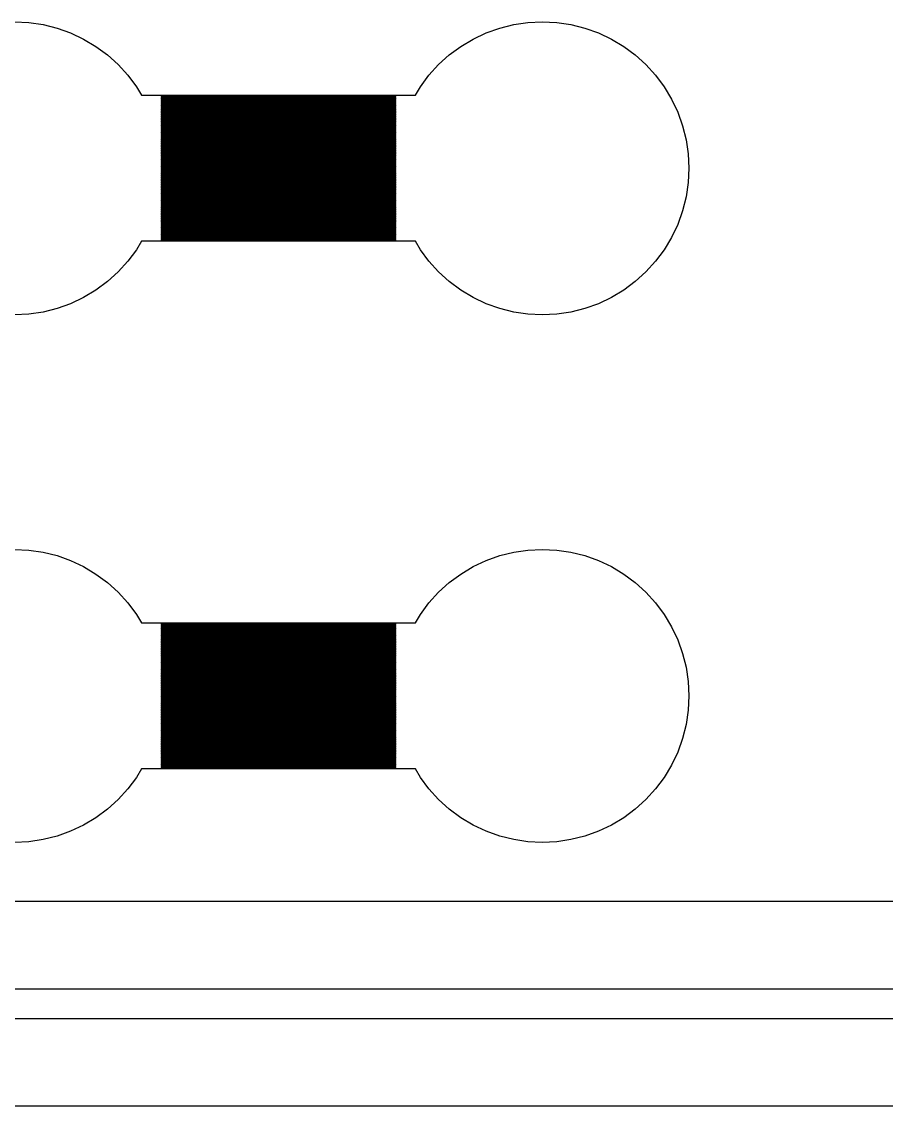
# Model space of a CAD drawing. Extents: x -16 to 132, y -40 to 113.
# Drawn here: x 41.54 to 56.62, y -2.56 to 16.36 of the extents above; entities that cross this region are included whole.
import ezdxf

# ---------------------------------------------------------------- set-up
doc = ezdxf.new("R2010")
doc.units = 0

msp = doc.modelspace()

# ---------------------------------------------------------------- linework, layer by layer
for p, q in [((41.4153, 16.3616), (41.6659, 16.3493)), ((41.6659, 16.3493), (41.914, 16.3125)), ((41.914, 16.3125), (42.1574, 16.2515)), ((49.8766, 16.2515), (50.1199, 16.3125)), ((50.1199, 16.3125), (50.3681, 16.3493)), ((50.3681, 16.3493), (50.6187, 16.3616)), ((50.6187, 16.3616), (50.8693, 16.3493)), ((50.8693, 16.3493), (51.1174, 16.3125)), ((51.1174, 16.3125), (51.3608, 16.2515)), ((42.1574, 16.2515), (42.3936, 16.167)), ((42.3936, 16.167), (42.6204, 16.0597)), ((49.4136, 16.0597), (49.6404, 16.167)), ((49.6404, 16.167), (49.8766, 16.2515)), ((51.3608, 16.2515), (51.597, 16.167)), ((51.597, 16.167), (51.8238, 16.0597)), ((42.6204, 16.0597), (42.8356, 15.9307)), ((42.8356, 15.9307), (43.0371, 15.7813)), ((48.9969, 15.7813), (49.1984, 15.9307)), ((49.1984, 15.9307), (49.4136, 16.0597)), ((51.8238, 16.0597), (52.039, 15.9307)), ((52.039, 15.9307), (52.2405, 15.7813)), ((43.0371, 15.7813), (43.223, 15.6128)), ((48.811, 15.6128), (48.9969, 15.7813)), ((52.2405, 15.7813), (52.4264, 15.6128)), ((43.223, 15.6128), (43.3915, 15.4269)), ((48.6425, 15.4269), (48.811, 15.6128)), ((52.4264, 15.6128), (52.5949, 15.4269)), ((43.3915, 15.4269), (43.5409, 15.2254)), ((48.493, 15.2254), (48.6425, 15.4269)), ((52.5949, 15.4269), (52.7443, 15.2254)), ((43.5409, 15.2254), (43.6292, 15.0782)), ((48.4048, 15.0782), (48.493, 15.2254)), ((52.7443, 15.2254), (52.8733, 15.0102)), ((43.6292, 15.0782), (48.4048, 15.0782)), ((48.0622, 15.068), (43.9718, 15.068)), ((43.9718, 15.068), (43.9718, 15.0578)), ((43.9718, 15.0578), (48.0622, 15.0578)), ((48.0622, 15.0475), (43.9718, 15.0475)), ((43.9718, 15.0475), (43.9718, 15.0373)), ((43.9718, 15.0373), (48.0622, 15.0373)), ((48.0622, 15.0271), (43.9718, 15.0271)), ((43.9718, 15.0271), (43.9718, 15.0169)), ((43.9718, 15.0169), (48.0622, 15.0169)), ((48.0622, 15.0066), (43.9718, 15.0066)), ((43.9718, 15.0066), (43.9718, 14.9964)), ((43.9718, 14.9964), (48.0622, 14.9964)), ((48.0622, 14.9862), (43.9718, 14.9862)), ((43.9718, 14.9862), (43.9718, 14.976)), ((43.9718, 14.976), (48.0622, 14.976)), ((48.0622, 14.9657), (43.9718, 14.9657)), ((43.9718, 14.9657), (43.9718, 14.9555)), ((43.9718, 14.9555), (48.0622, 14.9555)), ((48.0622, 14.9453), (43.9718, 14.9453)), ((43.9718, 14.9453), (43.9718, 14.9351)), ((48.0622, 15.0578), (48.0622, 15.068)), ((48.0622, 15.0373), (48.0622, 15.0475)), ((48.0622, 15.0169), (48.0622, 15.0271)), ((48.0622, 14.9964), (48.0622, 15.0066)), ((48.0622, 14.976), (48.0622, 14.9862)), ((48.0622, 14.9555), (48.0622, 14.9657)), ((48.0622, 14.9351), (48.0622, 14.9453)), ((52.8733, 15.0102), (52.9806, 14.7834)), ((43.9718, 14.9351), (48.0622, 14.9351)), ((48.0622, 14.9248), (43.9718, 14.9248)), ((43.9718, 14.9248), (43.9718, 14.9146)), ((43.9718, 14.9146), (48.0622, 14.9146)), ((48.0622, 14.9044), (43.9718, 14.9044)), ((43.9718, 14.9044), (43.9718, 14.8941)), ((43.9718, 14.8941), (48.0622, 14.8941)), ((48.0622, 14.8839), (43.9718, 14.8839)), ((43.9718, 14.8839), (43.9718, 14.8737)), ((43.9718, 14.8737), (48.0622, 14.8737)), ((48.0622, 14.8635), (43.9718, 14.8635)), ((43.9718, 14.8635), (43.9718, 14.8533)), ((43.9718, 14.8533), (48.0622, 14.8533)), ((48.0622, 14.843), (43.9718, 14.843)), ((43.9718, 14.843), (43.9718, 14.8328)), ((43.9718, 14.8328), (48.0622, 14.8328)), ((48.0622, 14.8226), (43.9718, 14.8226)), ((43.9718, 14.8226), (43.9718, 14.8123)), ((43.9718, 14.8123), (48.0622, 14.8123)), ((48.0622, 14.8021), (43.9718, 14.8021)), ((43.9718, 14.8021), (43.9718, 14.7919)), ((43.9718, 14.7919), (48.0622, 14.7919)), ((48.0622, 14.7817), (43.9718, 14.7817)), ((43.9718, 14.7817), (43.9718, 14.7714)), ((43.9718, 14.7714), (48.0622, 14.7714)), ((48.0622, 14.7612), (43.9718, 14.7612)), ((43.9718, 14.7612), (43.9718, 14.751)), ((48.0622, 14.9146), (48.0622, 14.9248)), ((48.0622, 14.8941), (48.0622, 14.9044)), ((48.0622, 14.8737), (48.0622, 14.8839)), ((48.0622, 14.8533), (48.0622, 14.8635)), ((48.0622, 14.8328), (48.0622, 14.843)), ((48.0622, 14.8123), (48.0622, 14.8226)), ((48.0622, 14.7919), (48.0622, 14.8021)), ((48.0622, 14.7714), (48.0622, 14.7817)), ((48.0622, 14.751), (48.0622, 14.7612)), ((52.9806, 14.7834), (53.0651, 14.5472)), ((43.9718, 14.751), (48.0622, 14.751)), ((48.0622, 14.7408), (43.9718, 14.7408)), ((43.9718, 14.7408), (43.9718, 14.7305)), ((43.9718, 14.7305), (48.0622, 14.7305)), ((48.0622, 14.7203), (43.9718, 14.7203)), ((43.9718, 14.7203), (43.9718, 14.7101)), ((43.9718, 14.7101), (48.0622, 14.7101)), ((48.0622, 14.6999), (43.9718, 14.6999)), ((43.9718, 14.6999), (43.9718, 14.6896)), ((43.9718, 14.6896), (48.0622, 14.6896)), ((48.0622, 14.6794), (43.9718, 14.6794)), ((43.9718, 14.6794), (43.9718, 14.6692)), ((43.9718, 14.6692), (48.0622, 14.6692)), ((48.0622, 14.659), (43.9718, 14.659)), ((43.9718, 14.659), (43.9718, 14.6487)), ((43.9718, 14.6487), (48.0622, 14.6487)), ((48.0622, 14.6385), (43.9718, 14.6385)), ((43.9718, 14.6385), (43.9718, 14.6283)), ((43.9718, 14.6283), (48.0622, 14.6283)), ((48.0622, 14.6181), (43.9718, 14.6181)), ((43.9718, 14.6181), (43.9718, 14.6078)), ((43.9718, 14.6078), (48.0622, 14.6078)), ((48.0622, 14.5976), (43.9718, 14.5976)), ((43.9718, 14.5976), (43.9718, 14.5874)), ((43.9718, 14.5874), (48.0622, 14.5874)), ((48.0622, 14.5771), (43.9718, 14.5771)), ((43.9718, 14.5771), (43.9718, 14.5669)), ((48.0622, 14.7305), (48.0622, 14.7408)), ((48.0622, 14.7101), (48.0622, 14.7203)), ((48.0622, 14.6896), (48.0622, 14.6999)), ((48.0622, 14.6692), (48.0622, 14.6794)), ((48.0622, 14.6487), (48.0622, 14.659)), ((48.0622, 14.6283), (48.0622, 14.6385)), ((48.0622, 14.6078), (48.0622, 14.6181)), ((48.0622, 14.5874), (48.0622, 14.5976)), ((48.0622, 14.5669), (48.0622, 14.5771)), ((43.9718, 14.5669), (48.0622, 14.5669)), ((48.0622, 14.5567), (43.9718, 14.5567)), ((43.9718, 14.5567), (43.9718, 14.5465)), ((43.9718, 14.5465), (48.0622, 14.5465)), ((48.0622, 14.5363), (43.9718, 14.5363)), ((43.9718, 14.5363), (43.9718, 14.526)), ((43.9718, 14.526), (48.0622, 14.526)), ((48.0622, 14.5158), (43.9718, 14.5158)), ((43.9718, 14.5158), (43.9718, 14.5056)), ((43.9718, 14.5056), (48.0622, 14.5056)), ((48.0622, 14.4953), (43.9718, 14.4953)), ((43.9718, 14.4953), (43.9718, 14.4851)), ((43.9718, 14.4851), (48.0622, 14.4851)), ((48.0622, 14.4749), (43.9718, 14.4749)), ((43.9718, 14.4749), (43.9718, 14.4647)), ((43.9718, 14.4647), (48.0622, 14.4647)), ((48.0622, 14.4544), (43.9718, 14.4544)), ((43.9718, 14.4544), (43.9718, 14.4442)), ((43.9718, 14.4442), (48.0622, 14.4442)), ((48.0622, 14.434), (43.9718, 14.434)), ((43.9718, 14.434), (43.9718, 14.4238)), ((43.9718, 14.4238), (48.0622, 14.4238)), ((48.0622, 14.4135), (43.9718, 14.4135)), ((43.9718, 14.4135), (43.9718, 14.4033)), ((43.9718, 14.4033), (48.0622, 14.4033)), ((48.0622, 14.3931), (43.9718, 14.3931)), ((43.9718, 14.3931), (43.9718, 14.3828)), ((43.9718, 14.3828), (48.0622, 14.3828)), ((48.0622, 14.5465), (48.0622, 14.5567)), ((48.0622, 14.526), (48.0622, 14.5363)), ((48.0622, 14.5056), (48.0622, 14.5158)), ((48.0622, 14.4851), (48.0622, 14.4953)), ((48.0622, 14.4647), (48.0622, 14.4749)), ((48.0622, 14.4442), (48.0622, 14.4544)), ((48.0622, 14.4238), (48.0622, 14.434)), ((48.0622, 14.4033), (48.0622, 14.4135)), ((48.0622, 14.3828), (48.0622, 14.3931)), ((53.0651, 14.5472), (53.1261, 14.3038)), ((48.0622, 14.3726), (43.9718, 14.3726)), ((43.9718, 14.3726), (43.9718, 14.3624)), ((43.9718, 14.3624), (48.0622, 14.3624)), ((48.0622, 14.3522), (43.9718, 14.3522)), ((43.9718, 14.3522), (43.9718, 14.3419)), ((43.9718, 14.3419), (48.0622, 14.3419)), ((48.0622, 14.3317), (43.9718, 14.3317)), ((43.9718, 14.3317), (43.9718, 14.3215)), ((43.9718, 14.3215), (48.0622, 14.3215)), ((48.0622, 14.3113), (43.9718, 14.3113)), ((43.9718, 14.3113), (43.9718, 14.301)), ((43.9718, 14.301), (48.0622, 14.301)), ((48.0622, 14.2908), (43.9718, 14.2908)), ((43.9718, 14.2908), (43.9718, 14.2806)), ((43.9718, 14.2806), (48.0622, 14.2806)), ((48.0622, 14.2704), (43.9718, 14.2704)), ((43.9718, 14.2704), (43.9718, 14.2601)), ((43.9718, 14.2601), (48.0622, 14.2601)), ((48.0622, 14.2499), (43.9718, 14.2499)), ((43.9718, 14.2499), (43.9718, 14.2397)), ((43.9718, 14.2397), (48.0622, 14.2397)), ((48.0622, 14.2295), (43.9718, 14.2295)), ((43.9718, 14.2295), (43.9718, 14.2192)), ((43.9718, 14.2192), (48.0622, 14.2192)), ((48.0622, 14.209), (43.9718, 14.209)), ((43.9718, 14.209), (43.9718, 14.1988)), ((43.9718, 14.1988), (48.0622, 14.1988)), ((48.0622, 14.1886), (43.9718, 14.1886)), ((43.9718, 14.1886), (43.9718, 14.1783)), ((48.0622, 14.3624), (48.0622, 14.3726)), ((48.0622, 14.3419), (48.0622, 14.3522)), ((48.0622, 14.3215), (48.0622, 14.3317)), ((48.0622, 14.301), (48.0622, 14.3113)), ((48.0622, 14.2806), (48.0622, 14.2908)), ((48.0622, 14.2601), (48.0622, 14.2704)), ((48.0622, 14.2397), (48.0622, 14.2499)), ((48.0622, 14.2192), (48.0622, 14.2295)), ((48.0622, 14.1988), (48.0622, 14.209)), ((48.0622, 14.1783), (48.0622, 14.1886)), ((53.1261, 14.3038), (53.1629, 14.0557)), ((43.9718, 14.1783), (48.0622, 14.1783)), ((48.0622, 14.1681), (43.9718, 14.1681)), ((43.9718, 14.1681), (43.9718, 14.1579)), ((43.9718, 14.1579), (48.0622, 14.1579)), ((48.0622, 14.1477), (43.9718, 14.1477)), ((43.9718, 14.1477), (43.9718, 14.1374)), ((43.9718, 14.1374), (48.0622, 14.1374)), ((48.0622, 14.1272), (43.9718, 14.1272)), ((43.9718, 14.1272), (43.9718, 14.117)), ((43.9718, 14.117), (48.0622, 14.117)), ((48.0622, 14.1068), (43.9718, 14.1068)), ((43.9718, 14.1068), (43.9718, 14.0965)), ((43.9718, 14.0965), (48.0622, 14.0965)), ((48.0622, 14.0863), (43.9718, 14.0863)), ((43.9718, 14.0863), (43.9718, 14.0761)), ((43.9718, 14.0761), (48.0622, 14.0761)), ((48.0622, 14.0658), (43.9718, 14.0658)), ((43.9718, 14.0658), (43.9718, 14.0556)), ((43.9718, 14.0556), (48.0622, 14.0556)), ((48.0622, 14.0454), (43.9718, 14.0454)), ((43.9718, 14.0454), (43.9718, 14.0352)), ((43.9718, 14.0352), (48.0622, 14.0352)), ((48.0622, 14.0249), (43.9718, 14.0249)), ((43.9718, 14.0249), (43.9718, 14.0147)), ((43.9718, 14.0147), (48.0622, 14.0147)), ((48.0622, 14.0045), (43.9718, 14.0045)), ((43.9718, 14.0045), (43.9718, 13.9943)), ((48.0622, 14.1579), (48.0622, 14.1681)), ((48.0622, 14.1374), (48.0622, 14.1477)), ((48.0622, 14.117), (48.0622, 14.1272)), ((48.0622, 14.0965), (48.0622, 14.1068)), ((48.0622, 14.0761), (48.0622, 14.0863)), ((48.0622, 14.0556), (48.0622, 14.0658)), ((48.0622, 14.0352), (48.0622, 14.0454)), ((48.0622, 14.0147), (48.0622, 14.0249)), ((48.0622, 13.9943), (48.0622, 14.0045)), ((53.1629, 14.0557), (53.1752, 13.8051)), ((43.9718, 13.9943), (48.0622, 13.9943)), ((48.0622, 13.984), (43.9718, 13.984)), ((43.9718, 13.984), (43.9718, 13.9738)), ((43.9718, 13.9738), (48.0622, 13.9738)), ((48.0622, 13.9636), (43.9718, 13.9636)), ((43.9718, 13.9636), (43.9718, 13.9534)), ((43.9718, 13.9534), (48.0622, 13.9534)), ((48.0622, 13.9431), (43.9718, 13.9431)), ((43.9718, 13.9431), (43.9718, 13.9329)), ((43.9718, 13.9329), (48.0622, 13.9329)), ((48.0622, 13.9227), (43.9718, 13.9227)), ((43.9718, 13.9227), (43.9718, 13.9125)), ((43.9718, 13.9125), (48.0622, 13.9125)), ((48.0622, 13.9022), (43.9718, 13.9022)), ((43.9718, 13.9022), (43.9718, 13.892)), ((43.9718, 13.892), (48.0622, 13.892)), ((48.0622, 13.8818), (43.9718, 13.8818)), ((43.9718, 13.8818), (43.9718, 13.8716)), ((43.9718, 13.8716), (48.0622, 13.8716)), ((48.0622, 13.8613), (43.9718, 13.8613)), ((43.9718, 13.8613), (43.9718, 13.8511)), ((43.9718, 13.8511), (48.0622, 13.8511)), ((48.0622, 13.8409), (43.9718, 13.8409)), ((43.9718, 13.8409), (43.9718, 13.8307)), ((43.9718, 13.8307), (48.0622, 13.8307)), ((48.0622, 13.8204), (43.9718, 13.8204)), ((43.9718, 13.8204), (43.9718, 13.8102)), ((48.0622, 13.9738), (48.0622, 13.984)), ((48.0622, 13.9534), (48.0622, 13.9636)), ((48.0622, 13.9329), (48.0622, 13.9431)), ((48.0622, 13.9125), (48.0622, 13.9227)), ((48.0622, 13.892), (48.0622, 13.9022)), ((48.0622, 13.8716), (48.0622, 13.8818)), ((48.0622, 13.8511), (48.0622, 13.8613)), ((48.0622, 13.8307), (48.0622, 13.8409)), ((48.0622, 13.8102), (48.0622, 13.8204)), ((43.9718, 13.8102), (48.0622, 13.8102)), ((48.0622, 13.8), (43.9718, 13.8)), ((43.9718, 13.8), (43.9718, 13.7897)), ((43.9718, 13.7897), (48.0622, 13.7897)), ((48.0622, 13.7795), (43.9718, 13.7795)), ((43.9718, 13.7795), (43.9718, 13.7693)), ((43.9718, 13.7693), (48.0622, 13.7693)), ((48.0622, 13.7591), (43.9718, 13.7591)), ((43.9718, 13.7591), (43.9718, 13.7489)), ((43.9718, 13.7489), (48.0622, 13.7489)), ((48.0622, 13.7386), (43.9718, 13.7386)), ((43.9718, 13.7386), (43.9718, 13.7284)), ((43.9718, 13.7284), (48.0622, 13.7284)), ((48.0622, 13.7182), (43.9718, 13.7182)), ((43.9718, 13.7182), (43.9718, 13.708)), ((43.9718, 13.708), (48.0622, 13.708)), ((48.0622, 13.6977), (43.9718, 13.6977)), ((43.9718, 13.6977), (43.9718, 13.6875)), ((43.9718, 13.6875), (48.0622, 13.6875)), ((48.0622, 13.6773), (43.9718, 13.6773)), ((43.9718, 13.6773), (43.9718, 13.6671)), ((43.9718, 13.6671), (48.0622, 13.6671)), ((48.0622, 13.6568), (43.9718, 13.6568)), ((43.9718, 13.6568), (43.9718, 13.6466)), ((43.9718, 13.6466), (48.0622, 13.6466)), ((48.0622, 13.6364), (43.9718, 13.6364)), ((43.9718, 13.6364), (43.9718, 13.6261)), ((43.9718, 13.6261), (48.0622, 13.6261)), ((48.0622, 13.7897), (48.0622, 13.8)), ((48.0622, 13.7693), (48.0622, 13.7795)), ((48.0622, 13.7489), (48.0622, 13.7591)), ((48.0622, 13.7284), (48.0622, 13.7386)), ((48.0622, 13.708), (48.0622, 13.7182)), ((48.0622, 13.6875), (48.0622, 13.6977)), ((48.0622, 13.6671), (48.0622, 13.6773)), ((48.0622, 13.6466), (48.0622, 13.6568)), ((48.0622, 13.6261), (48.0622, 13.6364)), ((53.1752, 13.8051), (53.1629, 13.5545)), ((48.0622, 13.6159), (43.9718, 13.6159)), ((43.9718, 13.6159), (43.9718, 13.6057)), ((43.9718, 13.6057), (48.0622, 13.6057)), ((48.0622, 13.5955), (43.9718, 13.5955)), ((43.9718, 13.5955), (43.9718, 13.5852)), ((43.9718, 13.5852), (48.0622, 13.5852)), ((48.0622, 13.575), (43.9718, 13.575)), ((43.9718, 13.575), (43.9718, 13.5648)), ((43.9718, 13.5648), (48.0622, 13.5648)), ((48.0622, 13.5546), (43.9718, 13.5546)), ((43.9718, 13.5546), (43.9718, 13.5443)), ((43.9718, 13.5443), (48.0622, 13.5443)), ((48.0622, 13.5341), (43.9718, 13.5341)), ((43.9718, 13.5341), (43.9718, 13.5239)), ((43.9718, 13.5239), (48.0622, 13.5239)), ((48.0622, 13.5137), (43.9718, 13.5137)), ((43.9718, 13.5137), (43.9718, 13.5034)), ((43.9718, 13.5034), (48.0622, 13.5034)), ((48.0622, 13.4932), (43.9718, 13.4932)), ((43.9718, 13.4932), (43.9718, 13.483)), ((43.9718, 13.483), (48.0622, 13.483)), ((48.0622, 13.4727), (43.9718, 13.4727)), ((43.9718, 13.4727), (43.9718, 13.4625)), ((43.9718, 13.4625), (48.0622, 13.4625)), ((48.0622, 13.4523), (43.9718, 13.4523)), ((43.9718, 13.4523), (43.9718, 13.4421)), ((43.9718, 13.4421), (48.0622, 13.4421)), ((48.0622, 13.4319), (43.9718, 13.4319)), ((43.9718, 13.4319), (43.9718, 13.4216)), ((48.0622, 13.6057), (48.0622, 13.6159)), ((48.0622, 13.5852), (48.0622, 13.5955)), ((48.0622, 13.5648), (48.0622, 13.575)), ((48.0622, 13.5443), (48.0622, 13.5546)), ((48.0622, 13.5239), (48.0622, 13.5341)), ((48.0622, 13.5034), (48.0622, 13.5137)), ((48.0622, 13.483), (48.0622, 13.4932)), ((48.0622, 13.4625), (48.0622, 13.4727)), ((48.0622, 13.4421), (48.0622, 13.4523)), ((48.0622, 13.4216), (48.0622, 13.4319)), ((53.1629, 13.5545), (53.1261, 13.3064)), ((43.9718, 13.4216), (48.0622, 13.4216)), ((48.0622, 13.4114), (43.9718, 13.4114)), ((43.9718, 13.4114), (43.9718, 13.4012)), ((43.9718, 13.4012), (48.0622, 13.4012)), ((48.0622, 13.3909), (43.9718, 13.3909)), ((43.9718, 13.3909), (43.9718, 13.3807)), ((43.9718, 13.3807), (48.0622, 13.3807)), ((48.0622, 13.3705), (43.9718, 13.3705)), ((43.9718, 13.3705), (43.9718, 13.3603)), ((43.9718, 13.3603), (48.0622, 13.3603)), ((48.0622, 13.35), (43.9718, 13.35)), ((43.9718, 13.35), (43.9718, 13.3398)), ((43.9718, 13.3398), (48.0622, 13.3398)), ((48.0622, 13.3296), (43.9718, 13.3296)), ((43.9718, 13.3296), (43.9718, 13.3194)), ((43.9718, 13.3194), (48.0622, 13.3194)), ((48.0622, 13.3091), (43.9718, 13.3091)), ((43.9718, 13.3091), (43.9718, 13.2989)), ((43.9718, 13.2989), (48.0622, 13.2989)), ((48.0622, 13.2887), (43.9718, 13.2887)), ((43.9718, 13.2887), (43.9718, 13.2785)), ((43.9718, 13.2785), (48.0622, 13.2785)), ((48.0622, 13.2682), (43.9718, 13.2682)), ((43.9718, 13.2682), (43.9718, 13.258)), ((43.9718, 13.258), (48.0622, 13.258)), ((48.0622, 13.2478), (43.9718, 13.2478)), ((43.9718, 13.2478), (43.9718, 13.2376)), ((48.0622, 13.4012), (48.0622, 13.4114)), ((48.0622, 13.3807), (48.0622, 13.3909)), ((48.0622, 13.3603), (48.0622, 13.3705)), ((48.0622, 13.3398), (48.0622, 13.35)), ((48.0622, 13.3194), (48.0622, 13.3296)), ((48.0622, 13.2989), (48.0622, 13.3091)), ((48.0622, 13.2785), (48.0622, 13.2887)), ((48.0622, 13.258), (48.0622, 13.2682)), ((48.0622, 13.2376), (48.0622, 13.2478)), ((53.1261, 13.3064), (53.0651, 13.063)), ((43.9718, 13.2376), (48.0622, 13.2376)), ((48.0622, 13.2273), (43.9718, 13.2273)), ((43.9718, 13.2273), (43.9718, 13.2171)), ((43.9718, 13.2171), (48.0622, 13.2171)), ((48.0622, 13.2069), (43.9718, 13.2069)), ((43.9718, 13.2069), (43.9718, 13.1967)), ((43.9718, 13.1967), (48.0622, 13.1967)), ((48.0622, 13.1864), (43.9718, 13.1864)), ((43.9718, 13.1864), (43.9718, 13.1762)), ((43.9718, 13.1762), (48.0622, 13.1762)), ((48.0622, 13.166), (43.9718, 13.166)), ((43.9718, 13.166), (43.9718, 13.1557)), ((43.9718, 13.1557), (48.0622, 13.1557)), ((48.0622, 13.1455), (43.9718, 13.1455)), ((43.9718, 13.1455), (43.9718, 13.1353)), ((43.9718, 13.1353), (48.0622, 13.1353)), ((48.0622, 13.1251), (43.9718, 13.1251)), ((43.9718, 13.1251), (43.9718, 13.1149)), ((43.9718, 13.1149), (48.0622, 13.1149)), ((48.0622, 13.1046), (43.9718, 13.1046)), ((43.9718, 13.1046), (43.9718, 13.0944)), ((43.9718, 13.0944), (48.0622, 13.0944)), ((48.0622, 13.0842), (43.9718, 13.0842)), ((43.9718, 13.0842), (43.9718, 13.0739)), ((43.9718, 13.0739), (48.0622, 13.0739)), ((48.0622, 13.0637), (43.9718, 13.0637)), ((43.9718, 13.0637), (43.9718, 13.0535)), ((43.9718, 13.0535), (48.0622, 13.0535)), ((48.0622, 13.2171), (48.0622, 13.2273)), ((48.0622, 13.1967), (48.0622, 13.2069)), ((48.0622, 13.1762), (48.0622, 13.1864)), ((48.0622, 13.1557), (48.0622, 13.166)), ((48.0622, 13.1353), (48.0622, 13.1455)), ((48.0622, 13.1149), (48.0622, 13.1251)), ((48.0622, 13.0944), (48.0622, 13.1046)), ((48.0622, 13.0739), (48.0622, 13.0842)), ((48.0622, 13.0535), (48.0622, 13.0637)), ((53.0651, 13.063), (52.9806, 12.8268)), ((48.0622, 13.0433), (43.9718, 13.0433)), ((43.9718, 13.0433), (43.9718, 13.033)), ((43.9718, 13.033), (48.0622, 13.033)), ((48.0622, 13.0228), (43.9718, 13.0228)), ((43.9718, 13.0228), (43.9718, 13.0126)), ((43.9718, 13.0126), (48.0622, 13.0126)), ((48.0622, 13.0024), (43.9718, 13.0024)), ((43.9718, 13.0024), (43.9718, 12.9921)), ((43.9718, 12.9921), (48.0622, 12.9921)), ((48.0622, 12.9819), (43.9718, 12.9819)), ((43.9718, 12.9819), (43.9718, 12.9717)), ((43.9718, 12.9717), (48.0622, 12.9717)), ((48.0622, 12.9615), (43.9718, 12.9615)), ((43.9718, 12.9615), (43.9718, 12.9512)), ((43.9718, 12.9512), (48.0622, 12.9512)), ((48.0622, 12.941), (43.9718, 12.941)), ((43.9718, 12.941), (43.9718, 12.9308)), ((43.9718, 12.9308), (48.0622, 12.9308)), ((48.0622, 12.9205), (43.9718, 12.9205)), ((43.9718, 12.9205), (43.9718, 12.9103)), ((43.9718, 12.9103), (48.0622, 12.9103)), ((48.0622, 12.9001), (43.9718, 12.9001)), ((43.9718, 12.9001), (43.9718, 12.8899)), ((43.9718, 12.8899), (48.0622, 12.8899)), ((48.0622, 12.8796), (43.9718, 12.8796)), ((43.9718, 12.8796), (43.9718, 12.8694)), ((43.9718, 12.8694), (48.0622, 12.8694)), ((48.0622, 13.033), (48.0622, 13.0433)), ((48.0622, 13.0126), (48.0622, 13.0228)), ((48.0622, 12.9921), (48.0622, 13.0024)), ((48.0622, 12.9717), (48.0622, 12.9819)), ((48.0622, 12.9512), (48.0622, 12.9615)), ((48.0622, 12.9308), (48.0622, 12.941)), ((48.0622, 12.9103), (48.0622, 12.9205)), ((48.0622, 12.8899), (48.0622, 12.9001)), ((48.0622, 12.8694), (48.0622, 12.8796)), ((48.0622, 12.8592), (43.9718, 12.8592)), ((43.9718, 12.8592), (43.9718, 12.849)), ((43.9718, 12.849), (48.0622, 12.849)), ((48.0622, 12.8387), (43.9718, 12.8387)), ((43.9718, 12.8387), (43.9718, 12.8285)), ((43.9718, 12.8285), (48.0622, 12.8285)), ((48.0622, 12.8183), (43.9718, 12.8183)), ((43.9718, 12.8183), (43.9718, 12.8081)), ((43.9718, 12.8081), (48.0622, 12.8081)), ((48.0622, 12.7979), (43.9718, 12.7979)), ((43.9718, 12.7979), (43.9718, 12.7876)), ((43.9718, 12.7876), (48.0622, 12.7876)), ((48.0622, 12.7774), (43.9718, 12.7774)), ((43.9718, 12.7774), (43.9718, 12.7672)), ((43.9718, 12.7672), (48.0622, 12.7672)), ((48.0622, 12.7569), (43.9718, 12.7569)), ((43.9718, 12.7569), (43.9718, 12.7467)), ((43.9718, 12.7467), (48.0622, 12.7467)), ((48.0622, 12.7365), (43.9718, 12.7365)), ((43.9718, 12.7365), (43.9718, 12.7263)), ((43.9718, 12.7263), (48.0622, 12.7263)), ((48.0622, 12.716), (43.9718, 12.716)), ((43.9718, 12.716), (43.9718, 12.7058)), ((43.9718, 12.7058), (48.0622, 12.7058)), ((48.0622, 12.6956), (43.9718, 12.6956)), ((43.9718, 12.6956), (43.9718, 12.6854)), ((43.9718, 12.6854), (48.0622, 12.6854)), ((48.0622, 12.849), (48.0622, 12.8592)), ((48.0622, 12.8285), (48.0622, 12.8387)), ((48.0622, 12.8081), (48.0622, 12.8183)), ((48.0622, 12.7876), (48.0622, 12.7979)), ((48.0622, 12.7672), (48.0622, 12.7774)), ((48.0622, 12.7467), (48.0622, 12.7569)), ((48.0622, 12.7263), (48.0622, 12.7365)), ((48.0622, 12.7058), (48.0622, 12.716)), ((48.0622, 12.6854), (48.0622, 12.6956)), ((52.9806, 12.8268), (52.8733, 12.6)), ((43.6292, 12.532), (43.5409, 12.3848)), ((48.4048, 12.532), (43.6292, 12.532)), ((48.0622, 12.6751), (43.9718, 12.6751)), ((43.9718, 12.6751), (43.9718, 12.6649)), ((43.9718, 12.6649), (48.0622, 12.6649)), ((48.0622, 12.6547), (43.9718, 12.6547)), ((43.9718, 12.6547), (43.9718, 12.6444)), ((43.9718, 12.6444), (48.0622, 12.6444)), ((48.0622, 12.6342), (43.9718, 12.6342)), ((43.9718, 12.6342), (43.9718, 12.624)), ((43.9718, 12.624), (48.0622, 12.624)), ((48.0622, 12.6138), (43.9718, 12.6138)), ((43.9718, 12.6138), (43.9718, 12.6035)), ((43.9718, 12.6035), (48.0622, 12.6035)), ((48.0622, 12.5933), (43.9718, 12.5933)), ((43.9718, 12.5933), (43.9718, 12.5831)), ((43.9718, 12.5831), (48.0622, 12.5831)), ((48.0622, 12.5729), (43.9718, 12.5729)), ((43.9718, 12.5729), (43.9718, 12.5626)), ((43.9718, 12.5626), (48.0622, 12.5626)), ((48.0622, 12.5524), (43.9718, 12.5524)), ((43.9718, 12.5524), (43.9718, 12.5422)), ((43.9718, 12.5422), (48.0622, 12.5422)), ((48.0622, 12.6649), (48.0622, 12.6751)), ((48.0622, 12.6444), (48.0622, 12.6547)), ((48.0622, 12.624), (48.0622, 12.6342)), ((48.0622, 12.6035), (48.0622, 12.6138)), ((48.0622, 12.5831), (48.0622, 12.5933)), ((48.0622, 12.5626), (48.0622, 12.5729)), ((48.0622, 12.5422), (48.0622, 12.5524)), ((48.493, 12.3848), (48.4048, 12.532)), ((52.8733, 12.6), (52.7443, 12.3848)), ((43.5409, 12.3848), (43.3915, 12.1833)), ((48.6425, 12.1833), (48.493, 12.3848)), ((52.7443, 12.3848), (52.5949, 12.1833)), ((43.3915, 12.1833), (43.223, 11.9974)), ((48.811, 11.9974), (48.6425, 12.1833)), ((52.5949, 12.1833), (52.4264, 11.9974)), ((43.223, 11.9974), (43.0371, 11.8289)), ((48.9969, 11.8289), (48.811, 11.9974)), ((52.4264, 11.9974), (52.2405, 11.8289)), ((43.0371, 11.8289), (42.8356, 11.6795)), ((49.1984, 11.6795), (48.9969, 11.8289)), ((52.2405, 11.8289), (52.039, 11.6795)), ((42.6204, 11.5505), (42.3936, 11.4432)), ((42.8356, 11.6795), (42.6204, 11.5505)), ((49.4136, 11.5505), (49.1984, 11.6795)), ((49.6404, 11.4432), (49.4136, 11.5505)), ((51.8238, 11.5505), (51.597, 11.4432)), ((52.039, 11.6795), (51.8238, 11.5505)), ((42.1574, 11.3587), (41.914, 11.2977)), ((42.3936, 11.4432), (42.1574, 11.3587)), ((49.8766, 11.3587), (49.6404, 11.4432)), ((50.1199, 11.2977), (49.8766, 11.3587)), ((51.3608, 11.3587), (51.1174, 11.2977)), ((51.597, 11.4432), (51.3608, 11.3587)), ((41.6659, 11.2609), (41.4153, 11.2486)), ((41.914, 11.2977), (41.6659, 11.2609)), ((50.3681, 11.2609), (50.1199, 11.2977)), ((50.6187, 11.2486), (50.3681, 11.2609)), ((50.8693, 11.2609), (50.6187, 11.2486)), ((51.1174, 11.2977), (50.8693, 11.2609)), ((41.4153, 7.15819), (41.6659, 7.14587)), ((41.6659, 7.14587), (41.914, 7.10905)), ((41.914, 7.10905), (42.1574, 7.04811)), ((42.1574, 7.04811), (42.3936, 6.96358)), ((49.6404, 6.96358), (49.8766, 7.04811)), ((49.8766, 7.04811), (50.1199, 7.10905)), ((50.1199, 7.10905), (50.3681, 7.14587)), ((50.3681, 7.14587), (50.6187, 7.15819)), ((50.6187, 7.15819), (50.8693, 7.14587)), ((50.8693, 7.14587), (51.1174, 7.10905)), ((51.1174, 7.10905), (51.3608, 7.04811)), ((51.3608, 7.04811), (51.597, 6.96358)), ((42.3936, 6.96358), (42.6204, 6.85631)), ((42.6204, 6.85631), (42.8356, 6.72733)), ((49.1984, 6.72733), (49.4136, 6.85631)), ((49.4136, 6.85631), (49.6404, 6.96358)), ((51.597, 6.96358), (51.8238, 6.85631)), ((51.8238, 6.85631), (52.039, 6.72733)), ((42.8356, 6.72733), (43.0371, 6.5779)), ((48.9969, 6.5779), (49.1984, 6.72733)), ((52.039, 6.72733), (52.2405, 6.5779)), ((43.0371, 6.5779), (43.223, 6.40941)), ((48.811, 6.40941), (48.9969, 6.5779)), ((52.2405, 6.5779), (52.4264, 6.40941)), ((43.223, 6.40941), (43.3915, 6.22351)), ((48.6425, 6.22351), (48.811, 6.40941)), ((52.4264, 6.40941), (52.5949, 6.22351)), ((43.3915, 6.22351), (43.5409, 6.022)), ((48.493, 6.022), (48.6425, 6.22351)), ((52.5949, 6.22351), (52.7443, 6.022)), ((43.5409, 6.022), (43.6292, 5.87482)), ((43.6292, 5.87482), (48.4048, 5.87482)), ((48.4048, 5.87482), (48.493, 6.022)), ((52.7443, 6.022), (52.8733, 5.80681)), ((48.0622, 5.86459), (43.9718, 5.86459)), ((43.9718, 5.86459), (43.9718, 5.85437)), ((43.9718, 5.85437), (48.0622, 5.85437)), ((48.0622, 5.84415), (43.9718, 5.84415)), ((43.9718, 5.84415), (43.9718, 5.83391)), ((43.9718, 5.83391), (48.0622, 5.83391)), ((48.0622, 5.82368), (43.9718, 5.82368)), ((43.9718, 5.82368), (43.9718, 5.81348)), ((43.9718, 5.81348), (48.0622, 5.81348)), ((48.0622, 5.80324), (43.9718, 5.80324)), ((43.9718, 5.80324), (43.9718, 5.79301)), ((43.9718, 5.79301), (48.0622, 5.79301)), ((48.0622, 5.78279), (43.9718, 5.78279)), ((43.9718, 5.78279), (43.9718, 5.77255)), ((43.9718, 5.77255), (48.0622, 5.77255)), ((48.0622, 5.76234), (43.9718, 5.76234)), ((43.9718, 5.76234), (43.9718, 5.75212)), ((43.9718, 5.75212), (48.0622, 5.75212)), ((48.0622, 5.74188), (43.9718, 5.74188)), ((43.9718, 5.74188), (43.9718, 5.73166)), ((43.9718, 5.73166), (48.0622, 5.73166)), ((48.0622, 5.72142), (43.9718, 5.72142)), ((43.9718, 5.72142), (43.9718, 5.71121)), ((43.9718, 5.71121), (48.0622, 5.71121)), ((48.0622, 5.70099), (43.9718, 5.70099)), ((43.9718, 5.70099), (43.9718, 5.69075)), ((43.9718, 5.69075), (48.0622, 5.69075)), ((48.0622, 5.68053), (43.9718, 5.68053)), ((43.9718, 5.68053), (43.9718, 5.6703)), ((48.0622, 5.85437), (48.0622, 5.86459)), ((48.0622, 5.83391), (48.0622, 5.84415)), ((48.0622, 5.81348), (48.0622, 5.82368)), ((48.0622, 5.79301), (48.0622, 5.80324)), ((48.0622, 5.77255), (48.0622, 5.78279)), ((48.0622, 5.75212), (48.0622, 5.76234)), ((48.0622, 5.73166), (48.0622, 5.74188)), ((48.0622, 5.71121), (48.0622, 5.72142)), ((48.0622, 5.69075), (48.0622, 5.70099)), ((48.0622, 5.6703), (48.0622, 5.68053)), ((52.8733, 5.80681), (52.9806, 5.58)), ((43.9718, 5.6703), (48.0622, 5.6703)), ((48.0622, 5.66006), (43.9718, 5.66006)), ((43.9718, 5.66006), (43.9718, 5.64986)), ((43.9718, 5.64986), (48.0622, 5.64986)), ((48.0622, 5.63963), (43.9718, 5.63963)), ((43.9718, 5.63963), (43.9718, 5.62939)), ((43.9718, 5.62939), (48.0622, 5.62939)), ((48.0622, 5.61917), (43.9718, 5.61917)), ((43.9718, 5.61917), (43.9718, 5.60893)), ((43.9718, 5.60893), (48.0622, 5.60893)), ((48.0622, 5.59872), (43.9718, 5.59872)), ((43.9718, 5.59872), (43.9718, 5.5885)), ((43.9718, 5.5885), (48.0622, 5.5885)), ((48.0622, 5.57826), (43.9718, 5.57826)), ((43.9718, 5.57826), (43.9718, 5.56804)), ((43.9718, 5.56804), (48.0622, 5.56804)), ((48.0622, 5.55782), (43.9718, 5.55782)), ((43.9718, 5.55782), (43.9718, 5.54759)), ((43.9718, 5.54759), (48.0622, 5.54759)), ((48.0622, 5.53737), (43.9718, 5.53737)), ((43.9718, 5.53737), (43.9718, 5.52715)), ((43.9718, 5.52715), (48.0622, 5.52715)), ((48.0622, 5.51691), (43.9718, 5.51691)), ((43.9718, 5.51691), (43.9718, 5.50668)), ((43.9718, 5.50668), (48.0622, 5.50668)), ((48.0622, 5.49646), (43.9718, 5.49646)), ((43.9718, 5.49646), (43.9718, 5.48624)), ((48.0622, 5.64986), (48.0622, 5.66006)), ((48.0622, 5.62939), (48.0622, 5.63963)), ((48.0622, 5.60893), (48.0622, 5.61917)), ((48.0622, 5.5885), (48.0622, 5.59872)), ((48.0622, 5.56804), (48.0622, 5.57826)), ((48.0622, 5.54759), (48.0622, 5.55782)), ((48.0622, 5.52715), (48.0622, 5.53737)), ((48.0622, 5.50668), (48.0622, 5.51691)), ((48.0622, 5.48624), (48.0622, 5.49646)), ((52.9806, 5.58), (53.0651, 5.3438)), ((43.9718, 5.48624), (48.0622, 5.48624)), ((48.0622, 5.47601), (43.9718, 5.47601)), ((43.9718, 5.47601), (43.9718, 5.46577)), ((43.9718, 5.46577), (48.0622, 5.46577)), ((48.0622, 5.45555), (43.9718, 5.45555)), ((43.9718, 5.45555), (43.9718, 5.44533)), ((43.9718, 5.44533), (48.0622, 5.44533)), ((48.0622, 5.4351), (43.9718, 5.4351)), ((43.9718, 5.4351), (43.9718, 5.42488)), ((43.9718, 5.42488), (48.0622, 5.42488)), ((48.0622, 5.41466), (43.9718, 5.41466)), ((43.9718, 5.41466), (43.9718, 5.40442)), ((43.9718, 5.40442), (48.0622, 5.40442)), ((48.0622, 5.3942), (43.9718, 5.3942)), ((43.9718, 5.3942), (43.9718, 5.38399)), ((43.9718, 5.38399), (48.0622, 5.38399)), ((48.0622, 5.37375), (43.9718, 5.37375)), ((43.9718, 5.37375), (43.9718, 5.36353)), ((43.9718, 5.36353), (48.0622, 5.36353)), ((48.0622, 5.35329), (43.9718, 5.35329)), ((43.9718, 5.35329), (43.9718, 5.34306)), ((43.9718, 5.34306), (48.0622, 5.34306)), ((48.0622, 5.33286), (43.9718, 5.33286)), ((43.9718, 5.33286), (43.9718, 5.32262)), ((43.9718, 5.32262), (48.0622, 5.32262)), ((48.0622, 5.31239), (43.9718, 5.31239)), ((43.9718, 5.31239), (43.9718, 5.30217)), ((43.9718, 5.30217), (48.0622, 5.30217)), ((48.0622, 5.46577), (48.0622, 5.47601)), ((48.0622, 5.44533), (48.0622, 5.45555)), ((48.0622, 5.42488), (48.0622, 5.4351)), ((48.0622, 5.40442), (48.0622, 5.41466)), ((48.0622, 5.38399), (48.0622, 5.3942)), ((48.0622, 5.36353), (48.0622, 5.37375)), ((48.0622, 5.34306), (48.0622, 5.35329)), ((48.0622, 5.32262), (48.0622, 5.33286)), ((48.0622, 5.30217), (48.0622, 5.31239)), ((53.0651, 5.3438), (53.1261, 5.10043)), ((48.0622, 5.29193), (43.9718, 5.29193)), ((43.9718, 5.29193), (43.9718, 5.28171)), ((43.9718, 5.28171), (48.0622, 5.28171)), ((48.0622, 5.2715), (43.9718, 5.2715)), ((43.9718, 5.2715), (43.9718, 5.26126)), ((43.9718, 5.26126), (48.0622, 5.26126)), ((48.0622, 5.25104), (43.9718, 5.25104)), ((43.9718, 5.25104), (43.9718, 5.24081)), ((43.9718, 5.24081), (48.0622, 5.24081)), ((48.0622, 5.23058), (43.9718, 5.23058)), ((43.9718, 5.23058), (43.9718, 5.22037)), ((43.9718, 5.22037), (48.0622, 5.22037)), ((48.0622, 5.21013), (43.9718, 5.21013)), ((43.9718, 5.21013), (43.9718, 5.19991)), ((43.9718, 5.19991), (48.0622, 5.19991)), ((48.0622, 5.18968), (43.9718, 5.18968)), ((43.9718, 5.18968), (43.9718, 5.17944)), ((43.9718, 5.17944), (48.0622, 5.17944)), ((48.0622, 5.16924), (43.9718, 5.16924)), ((43.9718, 5.16924), (43.9718, 5.15901)), ((43.9718, 5.15901), (48.0622, 5.15901)), ((48.0622, 5.14877), (43.9718, 5.14877)), ((43.9718, 5.14877), (43.9718, 5.13855)), ((43.9718, 5.13855), (48.0622, 5.13855)), ((48.0622, 5.12833), (43.9718, 5.12833)), ((43.9718, 5.12833), (43.9718, 5.11809)), ((43.9718, 5.11809), (48.0622, 5.11809)), ((48.0622, 5.28171), (48.0622, 5.29193)), ((48.0622, 5.26126), (48.0622, 5.2715)), ((48.0622, 5.24081), (48.0622, 5.25104)), ((48.0622, 5.22037), (48.0622, 5.23058)), ((48.0622, 5.19991), (48.0622, 5.21013)), ((48.0622, 5.17944), (48.0622, 5.18968)), ((48.0622, 5.15901), (48.0622, 5.16924)), ((48.0622, 5.13855), (48.0622, 5.14877)), ((48.0622, 5.11809), (48.0622, 5.12833)), ((48.0622, 5.10788), (43.9718, 5.10788)), ((43.9718, 5.10788), (43.9718, 5.09764)), ((43.9718, 5.09764), (48.0622, 5.09764)), ((48.0622, 5.08742), (43.9718, 5.08742)), ((43.9718, 5.08742), (43.9718, 5.07719)), ((43.9718, 5.07719), (48.0622, 5.07719)), ((48.0622, 5.06696), (43.9718, 5.06696)), ((43.9718, 5.06696), (43.9718, 5.05675)), ((43.9718, 5.05675), (48.0622, 5.05675)), ((48.0622, 5.04652), (43.9718, 5.04652)), ((43.9718, 5.04652), (43.9718, 5.03629)), ((43.9718, 5.03629), (48.0622, 5.03629)), ((48.0622, 5.02606), (43.9718, 5.02606)), ((43.9718, 5.02606), (43.9718, 5.01584)), ((43.9718, 5.01584), (48.0622, 5.01584)), ((48.0622, 5.00562), (43.9718, 5.00562)), ((43.9718, 5.00562), (43.9718, 4.99539)), ((43.9718, 4.99539), (48.0622, 4.99539)), ((48.0622, 4.98517), (43.9718, 4.98517)), ((43.9718, 4.98517), (43.9718, 4.97493)), ((43.9718, 4.97493), (48.0622, 4.97493)), ((48.0622, 4.96471), (43.9718, 4.96471)), ((43.9718, 4.96471), (43.9718, 4.95447)), ((43.9718, 4.95447), (48.0622, 4.95447)), ((48.0622, 4.94426), (43.9718, 4.94426)), ((43.9718, 4.94426), (43.9718, 4.93404)), ((43.9718, 4.93404), (48.0622, 4.93404)), ((48.0622, 4.9238), (43.9718, 4.9238)), ((43.9718, 4.9238), (43.9718, 4.91357)), ((48.0622, 5.09764), (48.0622, 5.10788)), ((48.0622, 5.07719), (48.0622, 5.08742)), ((48.0622, 5.05675), (48.0622, 5.06696)), ((48.0622, 5.03629), (48.0622, 5.04652)), ((48.0622, 5.01584), (48.0622, 5.02606)), ((48.0622, 4.99539), (48.0622, 5.00562)), ((48.0622, 4.97493), (48.0622, 4.98517)), ((48.0622, 4.95447), (48.0622, 4.96471)), ((48.0622, 4.93404), (48.0622, 4.94426)), ((48.0622, 4.91357), (48.0622, 4.9238)), ((53.1261, 5.10043), (53.1629, 4.85226)), ((43.9718, 4.91357), (48.0622, 4.91357)), ((48.0622, 4.90335), (43.9718, 4.90335)), ((43.9718, 4.90335), (43.9718, 4.89313)), ((43.9718, 4.89313), (48.0622, 4.89313)), ((48.0622, 4.8829), (43.9718, 4.8829)), ((43.9718, 4.8829), (43.9718, 4.87268)), ((43.9718, 4.87268), (48.0622, 4.87268)), ((48.0622, 4.86244), (43.9718, 4.86244)), ((43.9718, 4.86244), (43.9718, 4.85222)), ((43.9718, 4.85222), (48.0622, 4.85222)), ((48.0622, 4.842), (43.9718, 4.842)), ((43.9718, 4.842), (43.9718, 4.83177)), ((43.9718, 4.83177), (48.0622, 4.83177)), ((48.0622, 4.82155), (43.9718, 4.82155)), ((43.9718, 4.82155), (43.9718, 4.81131)), ((43.9718, 4.81131), (48.0622, 4.81131)), ((48.0622, 4.80109), (43.9718, 4.80109)), ((43.9718, 4.80109), (43.9718, 4.79088)), ((43.9718, 4.79088), (48.0622, 4.79088)), ((48.0622, 4.78064), (43.9718, 4.78064)), ((43.9718, 4.78064), (43.9718, 4.77042)), ((43.9718, 4.77042), (48.0622, 4.77042)), ((48.0622, 4.76019), (43.9718, 4.76019)), ((43.9718, 4.76019), (43.9718, 4.74995)), ((43.9718, 4.74995), (48.0622, 4.74995)), ((48.0622, 4.73973), (43.9718, 4.73973)), ((43.9718, 4.73973), (43.9718, 4.72952)), ((48.0622, 4.89313), (48.0622, 4.90335)), ((48.0622, 4.87268), (48.0622, 4.8829)), ((48.0622, 4.85222), (48.0622, 4.86244)), ((48.0622, 4.83177), (48.0622, 4.842)), ((48.0622, 4.81131), (48.0622, 4.82155)), ((48.0622, 4.79088), (48.0622, 4.80109)), ((48.0622, 4.77042), (48.0622, 4.78064)), ((48.0622, 4.74995), (48.0622, 4.76019)), ((48.0622, 4.72952), (48.0622, 4.73973)), ((53.1629, 4.85226), (53.1752, 4.6017)), ((43.9718, 4.72952), (48.0622, 4.72952)), ((48.0622, 4.71928), (43.9718, 4.71928)), ((43.9718, 4.71928), (43.9718, 4.70906)), ((43.9718, 4.70906), (48.0622, 4.70906)), ((48.0622, 4.69882), (43.9718, 4.69882)), ((43.9718, 4.69882), (43.9718, 4.6886)), ((43.9718, 4.6886), (48.0622, 4.6886)), ((48.0622, 4.67839), (43.9718, 4.67839)), ((43.9718, 4.67839), (43.9718, 4.66815)), ((43.9718, 4.66815), (48.0622, 4.66815)), ((48.0622, 4.65793), (43.9718, 4.65793)), ((43.9718, 4.65793), (43.9718, 4.64771)), ((43.9718, 4.64771), (48.0622, 4.64771)), ((48.0622, 4.63747), (43.9718, 4.63747)), ((43.9718, 4.63747), (43.9718, 4.62726)), ((43.9718, 4.62726), (48.0622, 4.62726)), ((48.0622, 4.61703), (43.9718, 4.61703)), ((43.9718, 4.61703), (43.9718, 4.6068)), ((43.9718, 4.6068), (48.0622, 4.6068)), ((48.0622, 4.59659), (43.9718, 4.59659)), ((43.9718, 4.59659), (43.9718, 4.58635)), ((43.9718, 4.58635), (48.0622, 4.58635)), ((48.0622, 4.57613), (43.9718, 4.57613)), ((43.9718, 4.57613), (43.9718, 4.56592)), ((43.9718, 4.56592), (48.0622, 4.56592)), ((48.0622, 4.55568), (43.9718, 4.55568)), ((43.9718, 4.55568), (43.9718, 4.54546)), ((43.9718, 4.54546), (48.0622, 4.54546)), ((48.0622, 4.70906), (48.0622, 4.71928)), ((48.0622, 4.6886), (48.0622, 4.69882)), ((48.0622, 4.66815), (48.0622, 4.67839)), ((48.0622, 4.64771), (48.0622, 4.65793)), ((48.0622, 4.62726), (48.0622, 4.63747)), ((48.0622, 4.6068), (48.0622, 4.61703)), ((48.0622, 4.58635), (48.0622, 4.59659)), ((48.0622, 4.56592), (48.0622, 4.57613)), ((48.0622, 4.54546), (48.0622, 4.55568)), ((53.1752, 4.6017), (53.1629, 4.35112)), ((48.0622, 4.53523), (43.9718, 4.53523)), ((43.9718, 4.53523), (43.9718, 4.52499)), ((43.9718, 4.52499), (48.0622, 4.52499)), ((48.0622, 4.51479), (43.9718, 4.51479)), ((43.9718, 4.51479), (43.9718, 4.50456)), ((43.9718, 4.50456), (48.0622, 4.50456)), ((48.0622, 4.49432), (43.9718, 4.49432)), ((43.9718, 4.49432), (43.9718, 4.4841)), ((43.9718, 4.4841), (48.0622, 4.4841)), ((48.0622, 4.47386), (43.9718, 4.47386)), ((43.9718, 4.47386), (43.9718, 4.46365)), ((43.9718, 4.46365), (48.0622, 4.46365)), ((48.0622, 4.45343), (43.9718, 4.45343)), ((43.9718, 4.45343), (43.9718, 4.44319)), ((43.9718, 4.44319), (48.0622, 4.44319)), ((48.0622, 4.43297), (43.9718, 4.43297)), ((43.9718, 4.43297), (43.9718, 4.42274)), ((43.9718, 4.42274), (48.0622, 4.42274)), ((48.0622, 4.41252), (43.9718, 4.41252)), ((43.9718, 4.41252), (43.9718, 4.4023)), ((43.9718, 4.4023), (48.0622, 4.4023)), ((48.0622, 4.39207), (43.9718, 4.39207)), ((43.9718, 4.39207), (43.9718, 4.38184)), ((43.9718, 4.38184), (48.0622, 4.38184)), ((48.0622, 4.37161), (43.9718, 4.37161)), ((43.9718, 4.37161), (43.9718, 4.36139)), ((43.9718, 4.36139), (48.0622, 4.36139)), ((48.0622, 4.35117), (43.9718, 4.35117)), ((43.9718, 4.35117), (43.9718, 4.34094)), ((48.0622, 4.52499), (48.0622, 4.53523)), ((48.0622, 4.50456), (48.0622, 4.51479)), ((48.0622, 4.4841), (48.0622, 4.49432)), ((48.0622, 4.46365), (48.0622, 4.47386)), ((48.0622, 4.44319), (48.0622, 4.45343)), ((48.0622, 4.42274), (48.0622, 4.43297)), ((48.0622, 4.4023), (48.0622, 4.41252)), ((48.0622, 4.38184), (48.0622, 4.39207)), ((48.0622, 4.36139), (48.0622, 4.37161)), ((48.0622, 4.34094), (48.0622, 4.35117)), ((43.9718, 4.34094), (48.0622, 4.34094)), ((48.0622, 4.3307), (43.9718, 4.3307)), ((43.9718, 4.3307), (43.9718, 4.32048)), ((43.9718, 4.32048), (48.0622, 4.32048)), ((48.0622, 4.31026), (43.9718, 4.31026)), ((43.9718, 4.31026), (43.9718, 4.30003)), ((43.9718, 4.30003), (48.0622, 4.30003)), ((48.0622, 4.28981), (43.9718, 4.28981)), ((43.9718, 4.28981), (43.9718, 4.27959)), ((43.9718, 4.27959), (48.0622, 4.27959)), ((48.0622, 4.26935), (43.9718, 4.26935)), ((43.9718, 4.26935), (43.9718, 4.25912)), ((43.9718, 4.25912), (48.0622, 4.25912)), ((48.0622, 4.24892), (43.9718, 4.24892)), ((43.9718, 4.24892), (43.9718, 4.23868)), ((43.9718, 4.23868), (48.0622, 4.23868)), ((48.0622, 4.22845), (43.9718, 4.22845)), ((43.9718, 4.22845), (43.9718, 4.21822)), ((43.9718, 4.21822), (48.0622, 4.21822)), ((48.0622, 4.20799), (43.9718, 4.20799)), ((43.9718, 4.20799), (43.9718, 4.19777)), ((43.9718, 4.19777), (48.0622, 4.19777)), ((48.0622, 4.18755), (43.9718, 4.18755)), ((43.9718, 4.18755), (43.9718, 4.17732)), ((43.9718, 4.17732), (48.0622, 4.17732)), ((48.0622, 4.1671), (43.9718, 4.1671)), ((43.9718, 4.1671), (43.9718, 4.15686)), ((48.0622, 4.32048), (48.0622, 4.3307)), ((48.0622, 4.30003), (48.0622, 4.31026)), ((48.0622, 4.27959), (48.0622, 4.28981)), ((48.0622, 4.25912), (48.0622, 4.26935)), ((48.0622, 4.23868), (48.0622, 4.24892)), ((48.0622, 4.21822), (48.0622, 4.22845)), ((48.0622, 4.19777), (48.0622, 4.20799)), ((48.0622, 4.17732), (48.0622, 4.18755)), ((48.0622, 4.15686), (48.0622, 4.1671)), ((53.1629, 4.35112), (53.1261, 4.10295)), ((43.9718, 4.15686), (48.0622, 4.15686)), ((48.0622, 4.14664), (43.9718, 4.14664)), ((43.9718, 4.14664), (43.9718, 4.13643)), ((43.9718, 4.13643), (48.0622, 4.13643)), ((48.0622, 4.12619), (43.9718, 4.12619)), ((43.9718, 4.12619), (43.9718, 4.11597)), ((43.9718, 4.11597), (48.0622, 4.11597)), ((48.0622, 4.10574), (43.9718, 4.10574)), ((43.9718, 4.10574), (43.9718, 4.0955)), ((43.9718, 4.0955), (48.0622, 4.0955)), ((48.0622, 4.0853), (43.9718, 4.0853)), ((43.9718, 4.0853), (43.9718, 4.07506)), ((43.9718, 4.07506), (48.0622, 4.07506)), ((48.0622, 4.06483), (43.9718, 4.06483)), ((43.9718, 4.06483), (43.9718, 4.05461)), ((43.9718, 4.05461), (48.0622, 4.05461)), ((48.0622, 4.04437), (43.9718, 4.04437)), ((43.9718, 4.04437), (43.9718, 4.03416)), ((43.9718, 4.03416), (48.0622, 4.03416)), ((48.0622, 4.02394), (43.9718, 4.02394)), ((43.9718, 4.02394), (43.9718, 4.0137)), ((43.9718, 4.0137), (48.0622, 4.0137)), ((48.0622, 4.00348), (43.9718, 4.00348)), ((43.9718, 4.00348), (43.9718, 3.99326)), ((43.9718, 3.99326), (48.0622, 3.99326)), ((48.0622, 3.98302), (43.9718, 3.98302)), ((43.9718, 3.98302), (43.9718, 3.97281)), ((43.9718, 3.97281), (48.0622, 3.97281)), ((48.0622, 4.13643), (48.0622, 4.14664)), ((48.0622, 4.11597), (48.0622, 4.12619)), ((48.0622, 4.0955), (48.0622, 4.10574)), ((48.0622, 4.07506), (48.0622, 4.0853)), ((48.0622, 4.05461), (48.0622, 4.06483)), ((48.0622, 4.03416), (48.0622, 4.04437)), ((48.0622, 4.0137), (48.0622, 4.02394)), ((48.0622, 3.99326), (48.0622, 4.00348)), ((48.0622, 3.97281), (48.0622, 3.98302)), ((53.1261, 4.10295), (53.0651, 3.85959)), ((48.0622, 3.96257), (43.9718, 3.96257)), ((43.9718, 3.96257), (43.9718, 3.95235)), ((43.9718, 3.95235), (48.0622, 3.95235)), ((48.0622, 3.94212), (43.9718, 3.94212)), ((43.9718, 3.94212), (43.9718, 3.93188)), ((43.9718, 3.93188), (48.0622, 3.93188)), ((48.0622, 3.92168), (43.9718, 3.92168)), ((43.9718, 3.92168), (43.9718, 3.91145)), ((43.9718, 3.91145), (48.0622, 3.91145)), ((48.0622, 3.90121), (43.9718, 3.90121)), ((43.9718, 3.90121), (43.9718, 3.89099)), ((43.9718, 3.89099), (48.0622, 3.89099)), ((48.0622, 3.88077), (43.9718, 3.88077)), ((43.9718, 3.88077), (43.9718, 3.87054)), ((43.9718, 3.87054), (48.0622, 3.87054)), ((48.0622, 3.86032), (43.9718, 3.86032)), ((43.9718, 3.86032), (43.9718, 3.8501)), ((43.9718, 3.8501), (48.0622, 3.8501)), ((48.0622, 3.83986), (43.9718, 3.83986)), ((43.9718, 3.83986), (43.9718, 3.82964)), ((43.9718, 3.82964), (48.0622, 3.82964)), ((48.0622, 3.8194), (43.9718, 3.8194)), ((43.9718, 3.8194), (43.9718, 3.80919)), ((43.9718, 3.80919), (48.0622, 3.80919)), ((48.0622, 3.79897), (43.9718, 3.79897)), ((43.9718, 3.79897), (43.9718, 3.78873)), ((43.9718, 3.78873), (48.0622, 3.78873)), ((48.0622, 3.95235), (48.0622, 3.96257)), ((48.0622, 3.93188), (48.0622, 3.94212)), ((48.0622, 3.91145), (48.0622, 3.92168)), ((48.0622, 3.89099), (48.0622, 3.90121)), ((48.0622, 3.87054), (48.0622, 3.88077)), ((48.0622, 3.8501), (48.0622, 3.86032)), ((48.0622, 3.82964), (48.0622, 3.83986)), ((48.0622, 3.80919), (48.0622, 3.8194)), ((48.0622, 3.78873), (48.0622, 3.79897)), ((53.0651, 3.85959), (52.9806, 3.62338)), ((48.0622, 3.7785), (43.9718, 3.7785)), ((43.9718, 3.7785), (43.9718, 3.76828)), ((43.9718, 3.76828), (48.0622, 3.76828)), ((48.0622, 3.75806), (43.9718, 3.75806)), ((43.9718, 3.75806), (43.9718, 3.74783)), ((43.9718, 3.74783), (48.0622, 3.74783)), ((48.0622, 3.73761), (43.9718, 3.73761)), ((43.9718, 3.73761), (43.9718, 3.72737)), ((43.9718, 3.72737), (48.0622, 3.72737)), ((48.0622, 3.71715), (43.9718, 3.71715)), ((43.9718, 3.71715), (43.9718, 3.70692)), ((43.9718, 3.70692), (48.0622, 3.70692)), ((48.0622, 3.6967), (43.9718, 3.6967)), ((43.9718, 3.6967), (43.9718, 3.68648)), ((43.9718, 3.68648), (48.0622, 3.68648)), ((48.0622, 3.67624), (43.9718, 3.67624)), ((43.9718, 3.67624), (43.9718, 3.66602)), ((43.9718, 3.66602), (48.0622, 3.66602)), ((48.0622, 3.65579), (43.9718, 3.65579)), ((43.9718, 3.65579), (43.9718, 3.64557)), ((43.9718, 3.64557), (48.0622, 3.64557)), ((48.0622, 3.63535), (43.9718, 3.63535)), ((43.9718, 3.63535), (43.9718, 3.62512)), ((43.9718, 3.62512), (48.0622, 3.62512)), ((48.0622, 3.61488), (43.9718, 3.61488)), ((43.9718, 3.61488), (43.9718, 3.60466)), ((43.9718, 3.60466), (48.0622, 3.60466)), ((48.0622, 3.59445), (43.9718, 3.59445)), ((43.9718, 3.59445), (43.9718, 3.58421)), ((48.0622, 3.76828), (48.0622, 3.7785)), ((48.0622, 3.74783), (48.0622, 3.75806)), ((48.0622, 3.72737), (48.0622, 3.73761)), ((48.0622, 3.70692), (48.0622, 3.71715)), ((48.0622, 3.68648), (48.0622, 3.6967)), ((48.0622, 3.66602), (48.0622, 3.67624)), ((48.0622, 3.64557), (48.0622, 3.65579)), ((48.0622, 3.62512), (48.0622, 3.63535)), ((48.0622, 3.60466), (48.0622, 3.61488)), ((48.0622, 3.58421), (48.0622, 3.59445)), ((52.9806, 3.62338), (52.8733, 3.39658)), ((43.9718, 3.58421), (48.0622, 3.58421)), ((48.0622, 3.57399), (43.9718, 3.57399)), ((43.9718, 3.57399), (43.9718, 3.56375)), ((43.9718, 3.56375), (48.0622, 3.56375)), ((48.0622, 3.55353), (43.9718, 3.55353)), ((43.9718, 3.55353), (43.9718, 3.54332)), ((43.9718, 3.54332), (48.0622, 3.54332)), ((48.0622, 3.53308), (43.9718, 3.53308)), ((43.9718, 3.53308), (43.9718, 3.52286)), ((43.9718, 3.52286), (48.0622, 3.52286)), ((48.0622, 3.51263), (43.9718, 3.51263)), ((43.9718, 3.51263), (43.9718, 3.5024)), ((43.9718, 3.5024), (48.0622, 3.5024)), ((48.0622, 3.49219), (43.9718, 3.49219)), ((43.9718, 3.49219), (43.9718, 3.48196)), ((43.9718, 3.48196), (48.0622, 3.48196)), ((48.0622, 3.47173), (43.9718, 3.47173)), ((43.9718, 3.47173), (43.9718, 3.4615)), ((43.9718, 3.4615), (48.0622, 3.4615)), ((48.0622, 3.45126), (43.9718, 3.45126)), ((43.9718, 3.45126), (43.9718, 3.44104)), ((43.9718, 3.44104), (48.0622, 3.44104)), ((48.0622, 3.43083), (43.9718, 3.43083)), ((43.9718, 3.43083), (43.9718, 3.42059)), ((43.9718, 3.42059), (48.0622, 3.42059)), ((48.0622, 3.41037), (43.9718, 3.41037)), ((43.9718, 3.41037), (43.9718, 3.40015)), ((48.0622, 3.56375), (48.0622, 3.57399)), ((48.0622, 3.54332), (48.0622, 3.55353)), ((48.0622, 3.52286), (48.0622, 3.53308)), ((48.0622, 3.5024), (48.0622, 3.51263)), ((48.0622, 3.48196), (48.0622, 3.49219)), ((48.0622, 3.4615), (48.0622, 3.47173)), ((48.0622, 3.44104), (48.0622, 3.45126)), ((48.0622, 3.42059), (48.0622, 3.43083)), ((48.0622, 3.40015), (48.0622, 3.41037)), ((43.6292, 3.32857), (43.5409, 3.18138)), ((48.4048, 3.32857), (43.6292, 3.32857)), ((43.9718, 3.40015), (48.0622, 3.40015)), ((48.0622, 3.38991), (43.9718, 3.38991)), ((43.9718, 3.38991), (43.9718, 3.3797)), ((43.9718, 3.3797), (48.0622, 3.3797)), ((48.0622, 3.36948), (43.9718, 3.36948)), ((43.9718, 3.36948), (43.9718, 3.35924)), ((43.9718, 3.35924), (48.0622, 3.35924)), ((48.0622, 3.34901), (43.9718, 3.34901)), ((43.9718, 3.34901), (43.9718, 3.33879)), ((43.9718, 3.33879), (48.0622, 3.33879)), ((48.0622, 3.3797), (48.0622, 3.38991)), ((48.0622, 3.35924), (48.0622, 3.36948)), ((48.0622, 3.33879), (48.0622, 3.34901)), ((48.493, 3.18138), (48.4048, 3.32857)), ((52.8733, 3.39658), (52.7443, 3.18138)), ((43.5409, 3.18138), (43.3915, 2.97989)), ((48.6425, 2.97989), (48.493, 3.18138)), ((52.7443, 3.18138), (52.5949, 2.97989)), ((43.3915, 2.97989), (43.223, 2.79398)), ((48.811, 2.79398), (48.6425, 2.97989)), ((52.5949, 2.97989), (52.4264, 2.79398)), ((43.223, 2.79398), (43.0371, 2.62549)), ((48.9969, 2.62549), (48.811, 2.79398)), ((52.4264, 2.79398), (52.2405, 2.62549)), ((42.8356, 2.47606), (42.6204, 2.34708)), ((43.0371, 2.62549), (42.8356, 2.47606)), ((49.1984, 2.47606), (48.9969, 2.62549)), ((49.4136, 2.34708), (49.1984, 2.47606)), ((52.039, 2.47606), (51.8238, 2.34708)), ((52.2405, 2.62549), (52.039, 2.47606)), ((42.6204, 2.34708), (42.3936, 2.23981)), ((49.6404, 2.23981), (49.4136, 2.34708)), ((51.8238, 2.34708), (51.597, 2.23981)), ((41.914, 2.09433), (41.6659, 2.05751)), ((42.1574, 2.15527), (41.914, 2.09433)), ((42.3936, 2.23981), (42.1574, 2.15527)), ((49.8766, 2.15527), (49.6404, 2.23981)), ((50.1199, 2.09433), (49.8766, 2.15527)), ((50.3681, 2.05751), (50.1199, 2.09433)), ((51.1174, 2.09433), (50.8693, 2.05751)), ((51.3608, 2.15527), (51.1174, 2.09433)), ((51.597, 2.23981), (51.3608, 2.15527)), ((41.6659, 2.05751), (41.4153, 2.0452)), ((50.6187, 2.0452), (50.3681, 2.05751)), ((50.8693, 2.05751), (50.6187, 2.0452)), ((1.0226, 1.0226), (109.418, 1.0226)), ((110.952, -0.51129), (-0.51129, -0.51129)), ((-1.0226, -1.0226), (111.463, -1.0226)), ((112.997, -2.55649), (-2.55649, -2.55649))]:
    msp.add_line(p, q)

doc.saveas('drawing.dxf')
